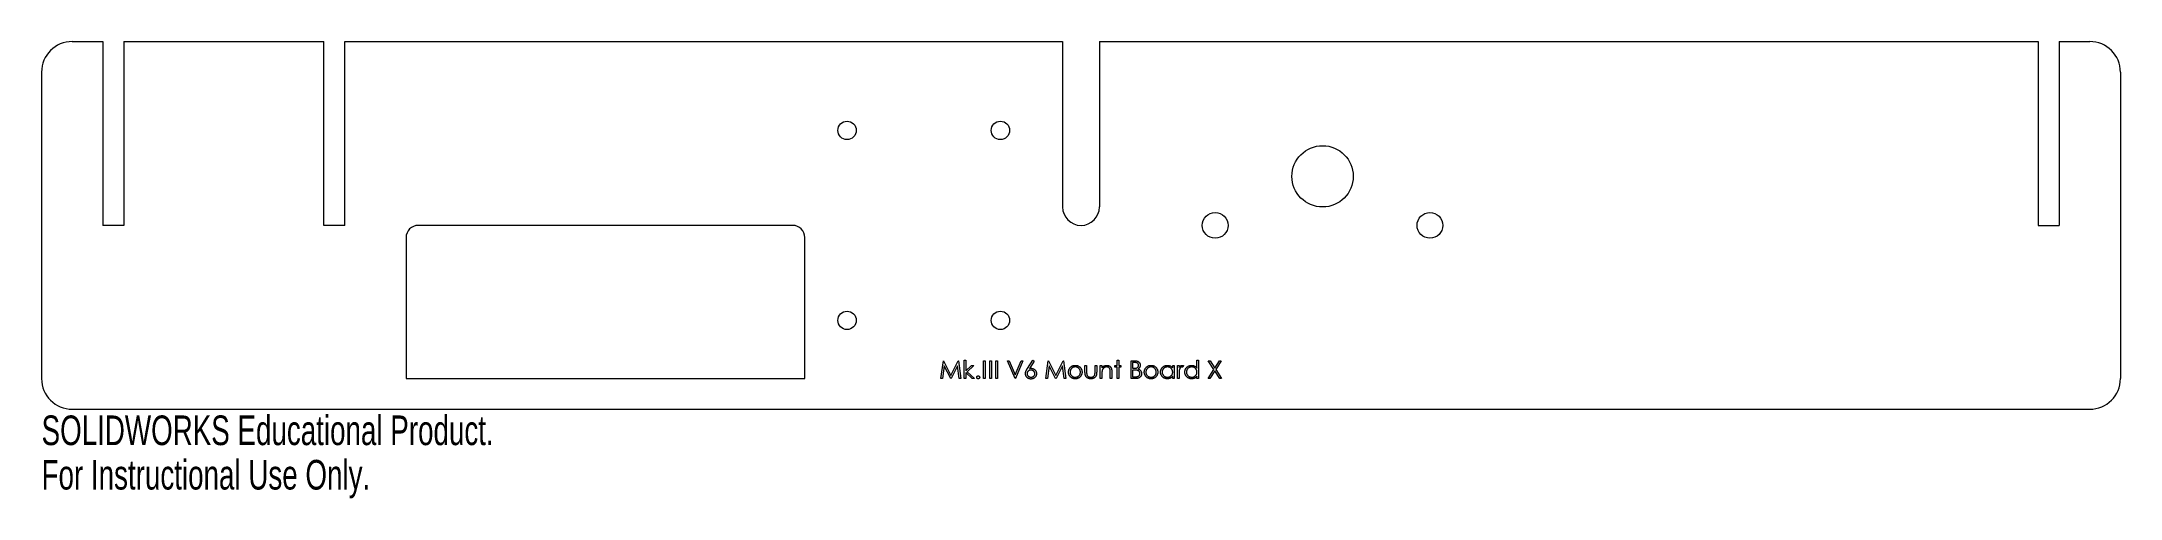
# Model space of a CAD drawing. Header units: millimetres. Extents: x -169 to 169, y -45 to 30.
import ezdxf

# ---------------------------------------------------------------- set-up
doc = ezdxf.new("R2010")
doc.units = ezdxf.units.MM
doc.styles.add('SLDTEXTSTYLE0', font='TXT', dxfattribs={"width": 0.7})

msp = doc.modelspace()

# ---------------------------------------------------------------- linework, layer by layer
at = {"color": 7, "linetype": 'Continuous', "lineweight": 15}
for p, q in [((-164.4, 30), (-159.4, 30)), ((-159.4, 30), (-159.4, 0)), ((-156, 30), (-156, 0)), ((-156, 30), (-123.4, 30)), ((-123.4, 0), (-123.4, 30)), ((-120, 0), (-120, 30)), ((-120, 30), (-3, 30)), ((-3, 30), (-3, 3)), ((3, 30), (3, 3)), ((3, 30), (156, 30)), ((156, 30), (156, 0)), ((159.4, 30), (159.4, 0)), ((159.4, 30), (164.4, 30)), ((-169.4, 25), (-169.4, -25)), ((169.4, 25), (169.4, -25)), ((-156, 0), (-159.4, 0)), ((-120, 0), (-123.4, 0)), ((-47, 0), (-108, 0)), ((156, 0), (159.4, 0)), ((-110, -2), (-110, -25)), ((-45, -25), (-45, -2)), ((-22.82, -25), (-22.43, -22.09)), ((-22.28, -22.9), (-22.55, -25)), ((-22.43, -22.09), (-22.4, -22.09)), ((-22.4, -22.09), (-21.19, -24.48)), ((-21.22, -25), (-22.28, -22.9)), ((-21.19, -24.48), (-20, -22.09)), ((-20.11, -22.91), (-21.16, -25)), ((-19.83, -25), (-20.11, -22.91)), ((-20, -22.09), (-19.96, -22.09)), ((-19.96, -22.09), (-19.57, -25)), ((-19.05, -22.01), (-18.79, -22.01)), ((-19.05, -25), (-19.05, -22.01)), ((-18.79, -22.01), (-18.79, -23.74)), ((-18.79, -23.74), (-17.82, -22.87)), ((-17.44, -22.87), (-18.57, -23.88)), ((-17.82, -22.87), (-17.44, -22.87)), ((-15.88, -22.09), (-15.62, -22.09)), ((-15.88, -25), (-15.88, -22.09)), ((-15.62, -22.09), (-15.62, -25)), ((-14.87, -22.09), (-14.61, -22.09)), ((-14.87, -25), (-14.87, -22.09)), ((-14.61, -22.09), (-14.61, -25)), ((-13.86, -22.09), (-13.6, -22.09)), ((-13.86, -25), (-13.86, -22.09)), ((-13.6, -22.09), (-13.6, -25)), ((-11.96, -22.09), (-11.68, -22.09)), ((-10.73, -25), (-11.96, -22.09)), ((-11.68, -22.09), (-10.71, -24.38)), ((-10.71, -24.38), (-9.74, -22.09)), ((-9.46, -22.09), (-10.69, -25)), ((-9.74, -22.09), (-9.46, -22.09)), ((-8.72, -23.34), (-7.85, -22.01)), ((-7.65, -22.17), (-8.42, -23.35)), ((-7.85, -22.01), (-7.65, -22.17)), ((-5.73, -25), (-5.34, -22.09)), ((-5.19, -22.9), (-5.46, -25)), ((-5.34, -22.09), (-5.31, -22.09)), ((-5.31, -22.09), (-4.1, -24.48)), ((-4.13, -25), (-5.19, -22.9)), ((-4.1, -24.48), (-2.91, -22.09)), ((-3.02, -22.91), (-4.07, -25)), ((-2.74, -25), (-3.02, -22.91)), ((-2.91, -22.09), (-2.87, -22.09)), ((-2.87, -22.09), (-2.48, -25)), ((0.65, -22.87), (0.91, -22.87)), ((0.65, -23.89), (0.65, -22.87)), ((0.91, -22.87), (0.91, -23.86)), ((2.29, -22.87), (2.56, -22.87)), ((2.29, -23.86), (2.29, -22.87)), ((2.56, -22.87), (2.56, -23.91)), ((3.15, -22.87), (3.41, -22.87)), ((3.15, -25), (3.15, -22.87)), ((3.41, -22.87), (3.41, -23.26)), ((5.5, -23.13), (5.5, -22.87)), ((5.5, -22.87), (5.88, -22.87)), ((5.88, -23.13), (5.5, -23.13)), ((5.88, -22.01), (6.14, -22.01)), ((5.88, -22.87), (5.88, -22.01)), ((5.88, -25), (5.88, -23.13)), ((6.14, -22.01), (6.14, -22.87)), ((6.14, -22.87), (6.51, -22.87)), ((6.14, -23.13), (6.14, -25)), ((6.51, -23.13), (6.14, -23.13)), ((6.51, -22.87), (6.51, -23.13)), ((8.15, -22.09), (8.72, -22.09)), ((8.15, -25), (8.15, -22.09)), ((8.41, -22.39), (8.41, -23.32)), ((8.77, -22.39), (8.41, -22.39)), ((8.41, -23.32), (8.59, -23.32)), ((8.41, -23.62), (8.41, -24.7)), ((8.59, -23.62), (8.41, -23.62)), ((14.94, -22.87), (15.21, -22.87)), ((14.94, -23.27), (14.94, -22.87)), ((15.21, -22.87), (15.21, -25)), ((15.73, -22.87), (15.99, -22.87)), ((15.73, -25), (15.73, -22.87)), ((15.99, -22.87), (15.99, -23.19)), ((16.73, -22.91), (16.59, -23.13)), ((18.9, -22.01), (19.16, -22.01)), ((18.9, -23.28), (18.9, -22.01)), ((19.16, -22.01), (19.16, -25)), ((20.71, -25), (21.66, -23.52)), ((20.75, -22.09), (21.05, -22.09)), ((21.66, -23.52), (20.75, -22.09)), ((21.05, -22.09), (21.81, -23.28)), ((21.81, -23.28), (22.57, -22.09)), ((22.87, -22.09), (21.96, -23.52)), ((21.96, -23.52), (22.91, -25)), ((22.57, -22.09), (22.87, -22.09)), ((-110, -25), (-45, -25)), ((-22.55, -25), (-22.82, -25)), ((-21.16, -25), (-21.22, -25)), ((-19.57, -25), (-19.83, -25)), ((-18.79, -25), (-19.05, -25)), ((-18.79, -24.02), (-18.79, -25)), ((-17.71, -25), (-18.79, -24.02)), ((-18.57, -23.88), (-17.33, -25)), ((-17.33, -25), (-17.71, -25)), ((-15.62, -25), (-15.88, -25)), ((-14.61, -25), (-14.87, -25)), ((-13.6, -25), (-13.86, -25)), ((-10.69, -25), (-10.73, -25)), ((-5.46, -25), (-5.73, -25)), ((-4.07, -25), (-4.13, -25)), ((-2.48, -25), (-2.74, -25)), ((3.41, -25), (3.15, -25)), ((3.41, -24.23), (3.41, -25)), ((4.76, -25), (4.76, -24)), ((5.02, -25), (4.76, -25)), ((5.02, -23.91), (5.02, -25)), ((6.14, -25), (5.88, -25)), ((8.94, -25), (8.15, -25)), ((8.41, -24.7), (8.79, -24.7)), ((14.94, -25), (14.94, -24.63)), ((15.21, -25), (14.94, -25)), ((15.99, -25), (15.73, -25)), ((15.99, -24.29), (15.99, -25)), ((18.9, -25), (18.9, -24.63)), ((19.16, -25), (18.9, -25)), ((21.01, -25), (20.71, -25)), ((21.81, -23.75), (21.01, -25)), ((22.61, -25), (21.81, -23.75)), ((22.91, -25), (22.61, -25)), ((-164.4, -30), (164.4, -30))]:
    msp.add_line(p, q, dxfattribs=at)
for centre, radius in [((-38.13, 15.5), 1.5), ((-13.13, 15.5), 1.5), ((39.37, 8), 5), ((21.87, 0), 2.1), ((56.87, 0), 2.1), ((-38.13, -15.5), 1.5), ((-13.13, -15.5), 1.5)]:
    msp.add_circle(centre, radius, dxfattribs=at)
for centre, radius, start, end in [((-164.4, 25), 5, 90, 180), ((164.4, 25), 5, 0, 90), ((-108, -2), 2, 90, 180), ((-47, -2), 2, 0, 90), ((0, 3), 3, 180, 0), ((-164.4, -25), 5, 180, 270), ((164.4, -25), 5, 270, 0)]:
    msp.add_arc(centre, radius, start, end, dxfattribs=at)
for points, knots in [([(-9.05, -24.19), (-9.05, -24.16), (-9.05, -24.1), (-9.03, -24), (-9.01, -23.91), (-8.98, -23.83), (-8.96, -23.76), (-8.93, -23.71), (-8.91, -23.66), (-8.88, -23.6), (-8.84, -23.54), (-8.81, -23.47), (-8.77, -23.41), (-8.74, -23.37), (-8.72, -23.34)], [0, 0, 0, 0, 0.097818, 0.199726, 0.305276, 0.415811, 0.474472, 0.537274, 0.603657, 0.674299, 0.749834, 0.828598, 0.912378, 1, 1, 1, 1]), ([(-8.18, -23.62), (-8.2, -23.62), (-8.24, -23.62), (-8.3, -23.63), (-8.36, -23.64), (-8.42, -23.66), (-8.48, -23.68), (-8.53, -23.71), (-8.57, -23.75), (-8.62, -23.79), (-8.66, -23.83), (-8.69, -23.88), (-8.72, -23.92), (-8.75, -23.98), (-8.76, -24.03), (-8.78, -24.08), (-8.79, -24.14), (-8.79, -24.18), (-8.79, -24.2)], [0, 0, 0, 0, 0.070599, 0.137901, 0.203196, 0.26679, 0.329106, 0.390654, 0.452653, 0.515748, 0.577926, 0.63893, 0.698351, 0.757296, 0.816394, 0.876267, 0.936817, 1, 1, 1, 1]), ([(-8.42, -23.35), (-8.37, -23.34), (-8.27, -23.32), (-8.17, -23.32), (-8.12, -23.32)], [0, 0, 0, 0, 0.512659, 1, 1, 1, 1]), ([(-7.52, -24.2), (-7.52, -24.18), (-7.52, -24.14), (-7.53, -24.08), (-7.54, -24.03), (-7.57, -23.97), (-7.59, -23.92), (-7.63, -23.88), (-7.67, -23.83), (-7.71, -23.79), (-7.76, -23.75), (-7.81, -23.71), (-7.87, -23.68), (-7.92, -23.66), (-7.98, -23.64), (-8.04, -23.63), (-8.11, -23.62), (-8.15, -23.62), (-8.18, -23.62)], [0, 0, 0, 0, 0.061138, 0.119994, 0.178225, 0.236256, 0.294929, 0.354716, 0.41673, 0.480664, 0.545832, 0.609758, 0.672971, 0.736017, 0.799839, 0.864775, 0.931088, 1, 1, 1, 1]), ([(-8.12, -23.32), (-8.09, -23.32), (-8.03, -23.32), (-7.95, -23.34), (-7.87, -23.35), (-7.79, -23.38), (-7.71, -23.42), (-7.64, -23.46), (-7.57, -23.51), (-7.51, -23.57), (-7.45, -23.63), (-7.4, -23.7), (-7.35, -23.77), (-7.32, -23.85), (-7.29, -23.93), (-7.27, -24.01), (-7.26, -24.09), (-7.26, -24.15), (-7.26, -24.18)], [0, 0, 0, 0, 0.0652308, 0.1284049, 0.1900671, 0.2509434, 0.3115458, 0.3728628, 0.4350237, 0.4990717, 0.5630911, 0.6255101, 0.68668, 0.7472825, 0.8085635, 0.8707421, 0.934341, 1, 1, 1, 1]), ([(-2.03, -23.94), (-2.03, -23.91), (-2.03, -23.84), (-2.02, -23.73), (-1.99, -23.63), (-1.96, -23.54), (-1.92, -23.44), (-1.87, -23.35), (-1.81, -23.27), (-1.77, -23.21), (-1.74, -23.19)], [0, 0, 0, 0, 0.1289191, 0.2552377, 0.3786786, 0.5010879, 0.6227137, 0.7462408, 0.871589, 1, 1, 1, 1]), ([(-0.93, -23.1), (-0.96, -23.1), (-1.02, -23.1), (-1.1, -23.11), (-1.18, -23.13), (-1.25, -23.16), (-1.33, -23.19), (-1.4, -23.24), (-1.46, -23.29), (-1.53, -23.34), (-1.58, -23.41), (-1.63, -23.47), (-1.68, -23.54), (-1.71, -23.62), (-1.74, -23.7), (-1.76, -23.78), (-1.77, -23.86), (-1.77, -23.92), (-1.77, -23.94)], [0, 0, 0, 0, 0.063846, 0.126044, 0.187165, 0.247399, 0.30838, 0.36978, 0.432584, 0.497641, 0.562401, 0.625557, 0.687332, 0.748313, 0.809791, 0.871768, 0.934836, 1, 1, 1, 1]), ([(-1.74, -23.19), (-1.72, -23.16), (-1.66, -23.1), (-1.57, -23.03), (-1.48, -22.97), (-1.38, -22.92), (-1.28, -22.88), (-1.17, -22.86), (-1.05, -22.84), (-0.97, -22.84), (-0.93, -22.84)], [0, 0, 0, 0, 0.128498, 0.252713, 0.374819, 0.496436, 0.617911, 0.741288, 0.8687, 1, 1, 1, 1]), ([(-0.93, -22.84), (-0.89, -22.84), (-0.81, -22.84), (-0.7, -22.86), (-0.59, -22.88), (-0.48, -22.92), (-0.39, -22.97), (-0.29, -23.03), (-0.2, -23.1), (-0.15, -23.16), (-0.12, -23.19)], [0, 0, 0, 0, 0.131751, 0.258332, 0.382134, 0.503804, 0.624693, 0.746871, 0.871514, 1, 1, 1, 1]), ([(-0.09, -23.94), (-0.09, -23.92), (-0.1, -23.86), (-0.11, -23.78), (-0.13, -23.7), (-0.15, -23.62), (-0.19, -23.54), (-0.23, -23.47), (-0.28, -23.41), (-0.34, -23.34), (-0.4, -23.29), (-0.47, -23.24), (-0.54, -23.19), (-0.61, -23.16), (-0.69, -23.13), (-0.77, -23.11), (-0.85, -23.1), (-0.9, -23.1), (-0.93, -23.1)], [0, 0, 0, 0, 0.065185, 0.128274, 0.19027, 0.251768, 0.312769, 0.374793, 0.43797, 0.503047, 0.568125, 0.63095, 0.692369, 0.752973, 0.813641, 0.874355, 0.936573, 1, 1, 1, 1]), ([(-0.12, -23.19), (-0.1, -23.21), (-0.05, -23.27), (0, -23.35), (0.06, -23.44), (0.1, -23.53), (0.13, -23.63), (0.15, -23.73), (0.17, -23.84), (0.17, -23.91), (0.17, -23.94)], [0, 0, 0, 0, 0.128157, 0.253834, 0.376506, 0.498534, 0.621368, 0.744565, 0.870634, 1, 1, 1, 1]), ([(3.41, -23.26), (3.44, -23.22), (3.5, -23.15), (3.59, -23.07), (3.68, -22.99), (3.78, -22.93), (3.89, -22.89), (3.99, -22.86), (4.11, -22.84), (4.18, -22.84), (4.22, -22.84)], [0, 0, 0, 0, 0.140976, 0.2735688, 0.3989883, 0.5199298, 0.63811, 0.7565889, 0.8768598, 1, 1, 1, 1]), ([(3.45, -23.66), (3.45, -23.67), (3.44, -23.71), (3.44, -23.76), (3.43, -23.82), (3.42, -23.88), (3.42, -23.96), (3.42, -24.04), (3.41, -24.13), (3.41, -24.2), (3.41, -24.23)], [0, 0, 0, 0, 0.076995, 0.167615, 0.271052, 0.38946, 0.520843, 0.666399, 0.826094, 1, 1, 1, 1]), ([(4.18, -23.1), (4.16, -23.1), (4.12, -23.1), (4.05, -23.11), (3.99, -23.12), (3.94, -23.14), (3.88, -23.16), (3.82, -23.19), (3.77, -23.22), (3.72, -23.26), (3.67, -23.3), (3.63, -23.34), (3.59, -23.39), (3.55, -23.44), (3.52, -23.49), (3.49, -23.55), (3.47, -23.6), (3.46, -23.64), (3.45, -23.66)], [0, 0, 0, 0, 0.063986, 0.126627, 0.188984, 0.25023, 0.312351, 0.374574, 0.438148, 0.50292, 0.567974, 0.630771, 0.692935, 0.754398, 0.815218, 0.876117, 0.938015, 1, 1, 1, 1]), ([(4.73, -23.52), (4.72, -23.48), (4.7, -23.42), (4.66, -23.33), (4.61, -23.26), (4.54, -23.2), (4.46, -23.15), (4.38, -23.12), (4.28, -23.1), (4.21, -23.1), (4.18, -23.1)], [0, 0, 0, 0, 0.13552, 0.260833, 0.378476, 0.493178, 0.609281, 0.729981, 0.859261, 1, 1, 1, 1]), ([(4.22, -22.84), (4.26, -22.84), (4.34, -22.84), (4.45, -22.86), (4.56, -22.9), (4.65, -22.95), (4.74, -23.02), (4.82, -23.1), (4.88, -23.18), (4.92, -23.26), (4.95, -23.34), (4.97, -23.4), (4.98, -23.47), (5, -23.54), (5.01, -23.63), (5.01, -23.72), (5.02, -23.81), (5.02, -23.88), (5.02, -23.91)], [0, 0, 0, 0, 0.0772404, 0.1511781, 0.223488, 0.2955426, 0.3669763, 0.4371305, 0.5070436, 0.5785597, 0.6166135, 0.6587562, 0.7044912, 0.7548031, 0.8093316, 0.8682745, 0.9320729, 1, 1, 1, 1]), ([(4.76, -24), (4.76, -23.97), (4.76, -23.92), (4.76, -23.84), (4.75, -23.76), (4.75, -23.7), (4.75, -23.64), (4.74, -23.59), (4.73, -23.55), (4.73, -23.53), (4.73, -23.52)], [0, 0, 0, 0, 0.17885, 0.34211, 0.489826, 0.623254, 0.74008, 0.841483, 0.928908, 1, 1, 1, 1]), ([(8.59, -23.32), (8.62, -23.32), (8.66, -23.32), (8.74, -23.32), (8.8, -23.31), (8.86, -23.31), (8.92, -23.3), (8.97, -23.29), (9.02, -23.28), (9.07, -23.26), (9.13, -23.23), (9.19, -23.19), (9.25, -23.14), (9.3, -23.09), (9.34, -23.03), (9.36, -22.96), (9.38, -22.89), (9.38, -22.84), (9.38, -22.82)], [0, 0, 0, 0, 0.072301, 0.1397, 0.202289, 0.2606, 0.31319, 0.361739, 0.405706, 0.44554, 0.518832, 0.589778, 0.658867, 0.72843, 0.797283, 0.864815, 0.931364, 1, 1, 1, 1]), ([(9.13, -23.65), (9.12, -23.65), (9.09, -23.64), (9.04, -23.64), (8.98, -23.63), (8.92, -23.63), (8.84, -23.62), (8.76, -23.62), (8.68, -23.62), (8.62, -23.62), (8.59, -23.62)], [0, 0, 0, 0, 0.079306, 0.171953, 0.277057, 0.394731, 0.526177, 0.671345, 0.829285, 1, 1, 1, 1]), ([(8.72, -22.09), (8.75, -22.09), (8.8, -22.09), (8.88, -22.09), (8.95, -22.1), (9.02, -22.11), (9.09, -22.12), (9.14, -22.14), (9.2, -22.15), (9.26, -22.18), (9.34, -22.22), (9.41, -22.28), (9.48, -22.35), (9.54, -22.43), (9.59, -22.52), (9.62, -22.61), (9.64, -22.71), (9.64, -22.78), (9.65, -22.81)], [0, 0, 0, 0, 0.062594, 0.121323, 0.17668, 0.228365, 0.276868, 0.321879, 0.364099, 0.403356, 0.477968, 0.550535, 0.623584, 0.698175, 0.773354, 0.847281, 0.922818, 1, 1, 1, 1]), ([(9.38, -22.82), (9.38, -22.8), (9.38, -22.77), (9.38, -22.72), (9.36, -22.68), (9.35, -22.64), (9.33, -22.6), (9.3, -22.56), (9.27, -22.53), (9.24, -22.5), (9.2, -22.47), (9.15, -22.45), (9.1, -22.43), (9.04, -22.42), (8.98, -22.4), (8.92, -22.39), (8.84, -22.39), (8.79, -22.39), (8.77, -22.39)], [0, 0, 0, 0, 0.057003, 0.111818, 0.164402, 0.21587, 0.266841, 0.317479, 0.369902, 0.4234, 0.479718, 0.539241, 0.602431, 0.67103, 0.744485, 0.823454, 0.90874, 1, 1, 1, 1]), ([(9.61, -24.17), (9.61, -24.16), (9.61, -24.13), (9.6, -24.08), (9.59, -24.04), (9.58, -24), (9.56, -23.96), (9.54, -23.92), (9.51, -23.88), (9.47, -23.83), (9.41, -23.78), (9.33, -23.72), (9.24, -23.68), (9.17, -23.66), (9.13, -23.65)], [0, 0, 0, 0, 0.060287, 0.119602, 0.177503, 0.235143, 0.292133, 0.350871, 0.410098, 0.470732, 0.594829, 0.722579, 0.856691, 1, 1, 1, 1]), ([(9.65, -22.81), (9.64, -22.84), (9.64, -22.91), (9.63, -23), (9.6, -23.09), (9.56, -23.17), (9.51, -23.25), (9.46, -23.32), (9.39, -23.38), (9.34, -23.41), (9.31, -23.43)], [0, 0, 0, 0, 0.130569, 0.256581, 0.380552, 0.503623, 0.625739, 0.747549, 0.871766, 1, 1, 1, 1]), ([(9.31, -23.43), (9.34, -23.44), (9.41, -23.47), (9.49, -23.51), (9.57, -23.56), (9.63, -23.61), (9.69, -23.66), (9.73, -23.72), (9.77, -23.79), (9.81, -23.86), (9.83, -23.93), (9.86, -24.01), (9.87, -24.09), (9.87, -24.15), (9.87, -24.17)], [0, 0, 0, 0, 0.106057, 0.202914, 0.2903, 0.370223, 0.446384, 0.521397, 0.598291, 0.676142, 0.755529, 0.834887, 0.916646, 1, 1, 1, 1]), ([(10.32, -23.94), (10.32, -23.91), (10.32, -23.84), (10.33, -23.73), (10.36, -23.63), (10.39, -23.54), (10.43, -23.44), (10.48, -23.35), (10.54, -23.27), (10.59, -23.21), (10.61, -23.19)], [0, 0, 0, 0, 0.1289191, 0.2552377, 0.3786786, 0.5010879, 0.6227137, 0.7462408, 0.871589, 1, 1, 1, 1]), ([(11.42, -23.1), (11.39, -23.1), (11.33, -23.1), (11.25, -23.11), (11.17, -23.13), (11.1, -23.16), (11.02, -23.19), (10.95, -23.24), (10.89, -23.29), (10.82, -23.34), (10.77, -23.41), (10.72, -23.47), (10.67, -23.54), (10.64, -23.62), (10.61, -23.7), (10.59, -23.78), (10.58, -23.86), (10.58, -23.92), (10.58, -23.94)], [0, 0, 0, 0, 0.063846, 0.126044, 0.187165, 0.247399, 0.30838, 0.36978, 0.432584, 0.497641, 0.562401, 0.625557, 0.687332, 0.748313, 0.809791, 0.871768, 0.934836, 1, 1, 1, 1]), ([(10.61, -23.19), (10.64, -23.16), (10.69, -23.1), (10.78, -23.03), (10.87, -22.97), (10.97, -22.92), (11.08, -22.88), (11.19, -22.86), (11.3, -22.84), (11.38, -22.84), (11.42, -22.84)], [0, 0, 0, 0, 0.128498, 0.252713, 0.374819, 0.496436, 0.617911, 0.741288, 0.8687, 1, 1, 1, 1]), ([(11.42, -22.84), (11.46, -22.84), (11.54, -22.84), (11.65, -22.86), (11.76, -22.88), (11.87, -22.92), (11.96, -22.97), (12.06, -23.03), (12.15, -23.1), (12.2, -23.16), (12.23, -23.19)], [0, 0, 0, 0, 0.1317514, 0.2583324, 0.382134, 0.5038044, 0.624693, 0.7468706, 0.8715135, 1, 1, 1, 1]), ([(12.26, -23.94), (12.26, -23.92), (12.25, -23.86), (12.24, -23.78), (12.22, -23.7), (12.2, -23.62), (12.16, -23.54), (12.12, -23.47), (12.07, -23.41), (12.01, -23.34), (11.95, -23.29), (11.88, -23.24), (11.81, -23.19), (11.74, -23.16), (11.66, -23.13), (11.58, -23.11), (11.5, -23.1), (11.45, -23.1), (11.42, -23.1)], [0, 0, 0, 0, 0.065185, 0.128274, 0.19027, 0.251768, 0.312769, 0.374793, 0.43797, 0.503047, 0.568125, 0.63095, 0.692369, 0.752973, 0.813641, 0.874355, 0.936573, 1, 1, 1, 1]), ([(12.23, -23.19), (12.25, -23.21), (12.3, -23.27), (12.36, -23.35), (12.41, -23.44), (12.45, -23.53), (12.48, -23.63), (12.5, -23.73), (12.52, -23.84), (12.52, -23.91), (12.52, -23.94)], [0, 0, 0, 0, 0.128157, 0.253834, 0.376506, 0.498534, 0.621368, 0.744565, 0.870634, 1, 1, 1, 1]), ([(12.97, -23.93), (12.97, -23.89), (12.97, -23.82), (12.98, -23.71), (13.01, -23.61), (13.05, -23.51), (13.09, -23.42), (13.15, -23.32), (13.22, -23.24), (13.29, -23.16), (13.38, -23.08), (13.46, -23.02), (13.56, -22.96), (13.65, -22.91), (13.76, -22.88), (13.86, -22.85), (13.97, -22.84), (14.05, -22.84), (14.08, -22.84)], [0, 0, 0, 0, 0.063775, 0.126079, 0.186904, 0.247574, 0.308003, 0.369132, 0.432033, 0.496791, 0.561611, 0.624914, 0.686726, 0.748079, 0.809582, 0.871631, 0.934886, 1, 1, 1, 1]), ([(14.09, -23.1), (14.05, -23.1), (13.97, -23.1), (13.86, -23.12), (13.76, -23.16), (13.66, -23.2), (13.56, -23.26), (13.48, -23.34), (13.4, -23.42), (13.34, -23.51), (13.29, -23.61), (13.25, -23.72), (13.23, -23.82), (13.23, -23.9), (13.23, -23.93)], [0, 0, 0, 0, 0.0859205, 0.1695934, 0.2524755, 0.3362445, 0.4195045, 0.5020359, 0.5847746, 0.6698465, 0.7541849, 0.8366582, 0.9180097, 1, 1, 1, 1]), ([(14.08, -22.84), (14.13, -22.84), (14.21, -22.84), (14.34, -22.86), (14.45, -22.89), (14.57, -22.94), (14.67, -23), (14.77, -23.07), (14.86, -23.16), (14.92, -23.23), (14.94, -23.27)], [0, 0, 0, 0, 0.129862, 0.254654, 0.376015, 0.495255, 0.614798, 0.738106, 0.865196, 1, 1, 1, 1]), ([(14.94, -23.94), (14.94, -23.91), (14.94, -23.85), (14.93, -23.77), (14.91, -23.69), (14.88, -23.61), (14.85, -23.54), (14.81, -23.47), (14.75, -23.4), (14.7, -23.34), (14.63, -23.28), (14.57, -23.23), (14.5, -23.19), (14.42, -23.16), (14.34, -23.13), (14.26, -23.11), (14.17, -23.1), (14.12, -23.1), (14.09, -23.1)], [0, 0, 0, 0, 0.065634, 0.129188, 0.191219, 0.251913, 0.312507, 0.373494, 0.435152, 0.498741, 0.562095, 0.624187, 0.685476, 0.746097, 0.807612, 0.869967, 0.933951, 1, 1, 1, 1]), ([(15.99, -23.19), (16.01, -23.16), (16.04, -23.1), (16.11, -23.03), (16.17, -22.97), (16.23, -22.92), (16.3, -22.88), (16.37, -22.85), (16.44, -22.84), (16.48, -22.84), (16.51, -22.84)], [0, 0, 0, 0, 0.160059, 0.306112, 0.438367, 0.560541, 0.675317, 0.786114, 0.892842, 1, 1, 1, 1]), ([(16.04, -23.56), (16.03, -23.57), (16.02, -23.61), (16.01, -23.67), (16.01, -23.75), (16, -23.83), (15.99, -23.93), (15.99, -24.04), (15.99, -24.16), (15.99, -24.24), (15.99, -24.29)], [0, 0, 0, 0, 0.070855, 0.156938, 0.2586, 0.375891, 0.508166, 0.656238, 0.820177, 1, 1, 1, 1]), ([(16.46, -23.1), (16.44, -23.1), (16.39, -23.1), (16.33, -23.12), (16.27, -23.16), (16.22, -23.2), (16.18, -23.24), (16.16, -23.27), (16.13, -23.31), (16.11, -23.35), (16.09, -23.4), (16.07, -23.45), (16.05, -23.5), (16.04, -23.54), (16.04, -23.56)], [0, 0, 0, 0, 0.093807, 0.191338, 0.295191, 0.410312, 0.47193, 0.536425, 0.603119, 0.674118, 0.749332, 0.828283, 0.91204, 1, 1, 1, 1]), ([(16.59, -23.13), (16.58, -23.13), (16.56, -23.12), (16.52, -23.11), (16.49, -23.1), (16.47, -23.1), (16.46, -23.1)], [0, 0, 0, 0, 0.295139, 0.56023, 0.794983, 1, 1, 1, 1]), ([(16.51, -22.84), (16.53, -22.84), (16.56, -22.84), (16.62, -22.85), (16.68, -22.88), (16.72, -22.9), (16.73, -22.91)], [0, 0, 0, 0, 0.225278, 0.463523, 0.720324, 1, 1, 1, 1]), ([(16.92, -23.93), (16.92, -23.89), (16.92, -23.82), (16.94, -23.71), (16.97, -23.61), (17, -23.51), (17.05, -23.42), (17.1, -23.32), (17.17, -23.24), (17.25, -23.16), (17.33, -23.08), (17.42, -23.02), (17.51, -22.96), (17.61, -22.91), (17.71, -22.88), (17.82, -22.85), (17.93, -22.84), (18, -22.84), (18.04, -22.84)], [0, 0, 0, 0, 0.063775, 0.126079, 0.186904, 0.247574, 0.308003, 0.369132, 0.432033, 0.496791, 0.561611, 0.624914, 0.686726, 0.748079, 0.809582, 0.871631, 0.934886, 1, 1, 1, 1]), ([(18.04, -23.1), (18, -23.1), (17.93, -23.1), (17.82, -23.12), (17.71, -23.16), (17.61, -23.2), (17.52, -23.26), (17.43, -23.34), (17.36, -23.42), (17.3, -23.51), (17.25, -23.61), (17.21, -23.72), (17.19, -23.82), (17.18, -23.9), (17.18, -23.93)], [0, 0, 0, 0, 0.085921, 0.169593, 0.252476, 0.336244, 0.419505, 0.502036, 0.584775, 0.669846, 0.754185, 0.836658, 0.91801, 1, 1, 1, 1]), ([(18.04, -22.84), (18.08, -22.84), (18.17, -22.84), (18.29, -22.86), (18.41, -22.9), (18.52, -22.95), (18.63, -23.01), (18.73, -23.09), (18.82, -23.18), (18.87, -23.25), (18.9, -23.28)], [0, 0, 0, 0, 0.128884, 0.252985, 0.37421, 0.494102, 0.614753, 0.738511, 0.866243, 1, 1, 1, 1]), ([(18.9, -23.94), (18.9, -23.91), (18.9, -23.85), (18.88, -23.77), (18.87, -23.69), (18.84, -23.61), (18.8, -23.54), (18.76, -23.47), (18.71, -23.4), (18.65, -23.34), (18.59, -23.28), (18.52, -23.23), (18.45, -23.19), (18.38, -23.16), (18.3, -23.13), (18.22, -23.11), (18.13, -23.1), (18.07, -23.1), (18.04, -23.1)], [0, 0, 0, 0, 0.065634, 0.129188, 0.191219, 0.251913, 0.312507, 0.373494, 0.435152, 0.498741, 0.562095, 0.624187, 0.685476, 0.746097, 0.807612, 0.869967, 0.933951, 1, 1, 1, 1]), ([(-17, -24.79), (-17, -24.78), (-16.99, -24.75), (-16.98, -24.7), (-16.96, -24.66), (-16.93, -24.62), (-16.89, -24.59), (-16.85, -24.57), (-16.8, -24.55), (-16.77, -24.55), (-16.75, -24.55)], [0, 0, 0, 0, 0.129097, 0.252046, 0.373905, 0.501038, 0.628171, 0.751376, 0.872426, 1, 1, 1, 1]), ([(-16.75, -25.04), (-16.77, -25.04), (-16.8, -25.03), (-16.85, -25.02), (-16.89, -25), (-16.93, -24.97), (-16.96, -24.93), (-16.98, -24.89), (-16.99, -24.84), (-17, -24.81), (-17, -24.79)], [0, 0, 0, 0, 0.127757, 0.249414, 0.372796, 0.500111, 0.62861, 0.750643, 0.873768, 1, 1, 1, 1]), ([(-16.75, -24.55), (-16.74, -24.55), (-16.71, -24.56), (-16.66, -24.57), (-16.62, -24.59), (-16.58, -24.62), (-16.55, -24.66), (-16.53, -24.7), (-16.51, -24.75), (-16.51, -24.78), (-16.51, -24.79)], [0, 0, 0, 0, 0.127519, 0.249986, 0.371792, 0.49887, 0.625948, 0.748492, 0.870959, 1, 1, 1, 1]), ([(-16.51, -24.79), (-16.51, -24.81), (-16.51, -24.84), (-16.53, -24.89), (-16.55, -24.93), (-16.58, -24.97), (-16.62, -25), (-16.66, -25.02), (-16.71, -25.03), (-16.74, -25.04), (-16.75, -25.04)], [0, 0, 0, 0, 0.126178, 0.248821, 0.37154, 0.499984, 0.627244, 0.749226, 0.872298, 1, 1, 1, 1]), ([(-8.17, -25.07), (-8.21, -25.07), (-8.28, -25.07), (-8.4, -25.05), (-8.51, -25.01), (-8.61, -24.96), (-8.71, -24.9), (-8.8, -24.82), (-8.87, -24.74), (-8.93, -24.64), (-8.98, -24.53), (-9.02, -24.42), (-9.04, -24.31), (-9.05, -24.23), (-9.05, -24.19)], [0, 0, 0, 0, 0.084335, 0.167052, 0.249566, 0.33274, 0.415915, 0.497828, 0.580373, 0.6646, 0.749467, 0.83251, 0.915639, 1, 1, 1, 1]), ([(-8.79, -24.2), (-8.79, -24.22), (-8.79, -24.26), (-8.78, -24.31), (-8.76, -24.37), (-8.74, -24.42), (-8.72, -24.47), (-8.68, -24.52), (-8.65, -24.57), (-8.6, -24.61), (-8.55, -24.65), (-8.5, -24.68), (-8.45, -24.71), (-8.4, -24.73), (-8.34, -24.75), (-8.28, -24.77), (-8.22, -24.77), (-8.17, -24.78), (-8.15, -24.78)], [0, 0, 0, 0, 0.061842, 0.121262, 0.180746, 0.239231, 0.298308, 0.358183, 0.420359, 0.484792, 0.549938, 0.613718, 0.676681, 0.739154, 0.8022, 0.86674, 0.93205, 1, 1, 1, 1]), ([(-7.26, -24.18), (-7.26, -24.22), (-7.26, -24.3), (-7.28, -24.42), (-7.32, -24.53), (-7.37, -24.64), (-7.44, -24.73), (-7.51, -24.82), (-7.6, -24.89), (-7.7, -24.96), (-7.81, -25.01), (-7.93, -25.05), (-8.05, -25.07), (-8.13, -25.07), (-8.17, -25.07)], [0, 0, 0, 0, 0.085948, 0.169125, 0.250399, 0.33229, 0.413364, 0.494172, 0.576022, 0.660757, 0.745783, 0.830044, 0.914028, 1, 1, 1, 1]), ([(-8.15, -24.78), (-8.13, -24.78), (-8.09, -24.77), (-8.03, -24.77), (-7.97, -24.75), (-7.91, -24.73), (-7.85, -24.71), (-7.8, -24.68), (-7.75, -24.65), (-7.7, -24.61), (-7.66, -24.57), (-7.62, -24.52), (-7.59, -24.47), (-7.56, -24.42), (-7.54, -24.37), (-7.53, -24.31), (-7.52, -24.26), (-7.52, -24.22), (-7.52, -24.2)], [0, 0, 0, 0, 0.067962, 0.133283, 0.197835, 0.260892, 0.323377, 0.38635, 0.449638, 0.514795, 0.57924, 0.641814, 0.701359, 0.760727, 0.819222, 0.878716, 0.938147, 1, 1, 1, 1]), ([(-0.93, -25.04), (-0.97, -25.04), (-1.05, -25.03), (-1.16, -25.02), (-1.27, -24.99), (-1.37, -24.96), (-1.47, -24.91), (-1.56, -24.85), (-1.65, -24.79), (-1.73, -24.71), (-1.8, -24.63), (-1.86, -24.54), (-1.91, -24.45), (-1.96, -24.35), (-1.99, -24.26), (-2.02, -24.15), (-2.03, -24.05), (-2.03, -23.98), (-2.03, -23.94)], [0, 0, 0, 0, 0.068742, 0.134635, 0.198324, 0.260825, 0.322714, 0.384555, 0.446913, 0.510958, 0.574931, 0.636685, 0.697483, 0.757134, 0.816966, 0.876818, 0.937663, 1, 1, 1, 1]), ([(-1.77, -23.94), (-1.77, -23.98), (-1.77, -24.06), (-1.75, -24.16), (-1.71, -24.27), (-1.66, -24.37), (-1.6, -24.46), (-1.53, -24.54), (-1.45, -24.61), (-1.36, -24.67), (-1.26, -24.72), (-1.15, -24.75), (-1.04, -24.77), (-0.97, -24.78), (-0.93, -24.78)], [0, 0, 0, 0, 0.084733, 0.168179, 0.251488, 0.335841, 0.419834, 0.502345, 0.583649, 0.665931, 0.748717, 0.831047, 0.91441, 1, 1, 1, 1]), ([(0.17, -23.94), (0.17, -23.98), (0.17, -24.05), (0.15, -24.15), (0.13, -24.26), (0.09, -24.35), (0.05, -24.45), (0, -24.54), (-0.07, -24.63), (-0.14, -24.71), (-0.22, -24.79), (-0.3, -24.85), (-0.39, -24.91), (-0.49, -24.96), (-0.59, -24.99), (-0.7, -25.02), (-0.81, -25.03), (-0.89, -25.04), (-0.93, -25.04)], [0, 0, 0, 0, 0.062416, 0.123337, 0.183265, 0.243172, 0.302898, 0.363774, 0.425605, 0.489659, 0.553785, 0.616222, 0.677854, 0.739517, 0.802097, 0.865866, 0.931508, 1, 1, 1, 1]), ([(-0.93, -24.78), (-0.9, -24.78), (-0.82, -24.77), (-0.71, -24.75), (-0.61, -24.72), (-0.51, -24.67), (-0.42, -24.61), (-0.34, -24.54), (-0.27, -24.46), (-0.2, -24.37), (-0.15, -24.27), (-0.12, -24.16), (-0.1, -24.06), (-0.09, -23.98), (-0.09, -23.94)], [0, 0, 0, 0, 0.085606, 0.168983, 0.250908, 0.333708, 0.416005, 0.49766, 0.579893, 0.663902, 0.748466, 0.831791, 0.915252, 1, 1, 1, 1]), ([(1.61, -25.04), (1.58, -25.04), (1.53, -25.04), (1.45, -25.03), (1.38, -25.02), (1.32, -25.01), (1.25, -24.99), (1.19, -24.97), (1.13, -24.94), (1.08, -24.91), (1.02, -24.88), (0.98, -24.84), (0.93, -24.81), (0.89, -24.76), (0.85, -24.72), (0.82, -24.67), (0.79, -24.62), (0.76, -24.56), (0.73, -24.5), (0.71, -24.44), (0.69, -24.36), (0.68, -24.28), (0.67, -24.19), (0.66, -24.1), (0.65, -24), (0.65, -23.93), (0.65, -23.89)], [0, 0, 0, 0, 0.045152, 0.088727, 0.130534, 0.171071, 0.210096, 0.247769, 0.284849, 0.320986, 0.356387, 0.391549, 0.426191, 0.460511, 0.494971, 0.529534, 0.564576, 0.600096, 0.637535, 0.678213, 0.722583, 0.770182, 0.821879, 0.877067, 0.936524, 1, 1, 1, 1]), ([(0.91, -23.86), (0.91, -23.89), (0.91, -23.94), (0.92, -24.02), (0.92, -24.1), (0.92, -24.16), (0.93, -24.22), (0.94, -24.27), (0.94, -24.32), (0.95, -24.34), (0.96, -24.36)], [0, 0, 0, 0, 0.173617, 0.33212, 0.477936, 0.609932, 0.727032, 0.831671, 0.921715, 1, 1, 1, 1]), ([(0.96, -24.36), (0.96, -24.37), (0.97, -24.4), (0.99, -24.45), (1.02, -24.49), (1.04, -24.53), (1.08, -24.57), (1.11, -24.6), (1.15, -24.64), (1.21, -24.67), (1.28, -24.72), (1.38, -24.75), (1.49, -24.77), (1.57, -24.77), (1.61, -24.78)], [0, 0, 0, 0, 0.060487, 0.119716, 0.178086, 0.235971, 0.29461, 0.353536, 0.413161, 0.474545, 0.599234, 0.727029, 0.859695, 1, 1, 1, 1]), ([(2.56, -23.91), (2.56, -23.94), (2.55, -24.01), (2.55, -24.11), (2.54, -24.2), (2.53, -24.29), (2.52, -24.37), (2.5, -24.44), (2.48, -24.51), (2.45, -24.57), (2.42, -24.62), (2.39, -24.67), (2.36, -24.72), (2.32, -24.76), (2.28, -24.81), (2.23, -24.84), (2.19, -24.88), (2.14, -24.91), (2.08, -24.94), (2.02, -24.97), (1.96, -24.99), (1.9, -25.01), (1.83, -25.02), (1.76, -25.03), (1.68, -25.04), (1.63, -25.04), (1.61, -25.04)], [0, 0, 0, 0, 0.06221, 0.120696, 0.175548, 0.226191, 0.273711, 0.317302, 0.357837, 0.395428, 0.431089, 0.466097, 0.501015, 0.535424, 0.570174, 0.604765, 0.640093, 0.675939, 0.712225, 0.749455, 0.787601, 0.826784, 0.867829, 0.91016, 0.953939, 1, 1, 1, 1]), ([(1.61, -24.78), (1.65, -24.77), (1.72, -24.77), (1.83, -24.75), (1.93, -24.72), (2.02, -24.67), (2.1, -24.61), (2.16, -24.54), (2.22, -24.46), (2.24, -24.41), (2.25, -24.38)], [0, 0, 0, 0, 0.144632, 0.279837, 0.408371, 0.533043, 0.653596, 0.770016, 0.884339, 1, 1, 1, 1]), ([(2.25, -24.38), (2.26, -24.37), (2.26, -24.34), (2.27, -24.3), (2.28, -24.25), (2.28, -24.18), (2.29, -24.12), (2.29, -24.04), (2.29, -23.95), (2.29, -23.89), (2.29, -23.86)], [0, 0, 0, 0, 0.069693, 0.154074, 0.254591, 0.371465, 0.504755, 0.653494, 0.818953, 1, 1, 1, 1]), ([(8.79, -24.7), (8.81, -24.7), (8.86, -24.7), (8.94, -24.7), (9.01, -24.69), (9.07, -24.69), (9.13, -24.68), (9.18, -24.67), (9.23, -24.66), (9.28, -24.64), (9.34, -24.61), (9.41, -24.57), (9.47, -24.51), (9.52, -24.45), (9.56, -24.39), (9.59, -24.32), (9.6, -24.25), (9.61, -24.2), (9.61, -24.17)], [0, 0, 0, 0, 0.072502, 0.139739, 0.201795, 0.259822, 0.312206, 0.360773, 0.40454, 0.443698, 0.516841, 0.587874, 0.657965, 0.728969, 0.799308, 0.866636, 0.933116, 1, 1, 1, 1]), ([(9.87, -24.17), (9.87, -24.2), (9.87, -24.26), (9.86, -24.34), (9.84, -24.42), (9.81, -24.49), (9.77, -24.57), (9.73, -24.64), (9.68, -24.7), (9.62, -24.76), (9.55, -24.82), (9.48, -24.87), (9.4, -24.91), (9.32, -24.94), (9.23, -24.97), (9.14, -24.99), (9.04, -25), (8.97, -25), (8.94, -25)], [0, 0, 0, 0, 0.06116, 0.120335, 0.17818, 0.235235, 0.292683, 0.351186, 0.410457, 0.47172, 0.533761, 0.595739, 0.657888, 0.721295, 0.786823, 0.854686, 0.925478, 1, 1, 1, 1]), ([(11.42, -25.04), (11.38, -25.04), (11.3, -25.03), (11.19, -25.02), (11.08, -24.99), (10.98, -24.96), (10.88, -24.91), (10.79, -24.85), (10.7, -24.79), (10.62, -24.71), (10.55, -24.63), (10.49, -24.54), (10.44, -24.45), (10.39, -24.35), (10.36, -24.26), (10.33, -24.15), (10.32, -24.05), (10.32, -23.98), (10.32, -23.94)], [0, 0, 0, 0, 0.068742, 0.134635, 0.198324, 0.260825, 0.322714, 0.384555, 0.446913, 0.510958, 0.574931, 0.636685, 0.697483, 0.757134, 0.816966, 0.876818, 0.937663, 1, 1, 1, 1]), ([(10.58, -23.94), (10.58, -23.98), (10.58, -24.06), (10.6, -24.16), (10.64, -24.27), (10.69, -24.37), (10.75, -24.46), (10.82, -24.54), (10.9, -24.61), (10.99, -24.67), (11.09, -24.72), (11.2, -24.75), (11.31, -24.77), (11.38, -24.78), (11.42, -24.78)], [0, 0, 0, 0, 0.084733, 0.168179, 0.251488, 0.335841, 0.419834, 0.502345, 0.583649, 0.665931, 0.748717, 0.831047, 0.91441, 1, 1, 1, 1]), ([(12.52, -23.94), (12.52, -23.98), (12.52, -24.05), (12.5, -24.15), (12.48, -24.26), (12.44, -24.35), (12.4, -24.45), (12.35, -24.54), (12.28, -24.63), (12.21, -24.71), (12.13, -24.79), (12.05, -24.85), (11.96, -24.91), (11.86, -24.96), (11.76, -24.99), (11.65, -25.02), (11.54, -25.03), (11.46, -25.04), (11.42, -25.04)], [0, 0, 0, 0, 0.062416, 0.123337, 0.183265, 0.243172, 0.302898, 0.363774, 0.425605, 0.489659, 0.553785, 0.616222, 0.677854, 0.739517, 0.802097, 0.865866, 0.931508, 1, 1, 1, 1]), ([(11.42, -24.78), (11.46, -24.78), (11.53, -24.77), (11.64, -24.75), (11.74, -24.72), (11.84, -24.67), (11.93, -24.61), (12.01, -24.54), (12.09, -24.46), (12.15, -24.37), (12.2, -24.27), (12.23, -24.16), (12.25, -24.06), (12.26, -23.98), (12.26, -23.94)], [0, 0, 0, 0, 0.085606, 0.168983, 0.250908, 0.333708, 0.416005, 0.49766, 0.579893, 0.663902, 0.748466, 0.831791, 0.915252, 1, 1, 1, 1]), ([(14.08, -25.04), (14.04, -25.04), (13.96, -25.03), (13.85, -25.02), (13.75, -24.99), (13.65, -24.96), (13.55, -24.91), (13.46, -24.86), (13.37, -24.79), (13.29, -24.72), (13.21, -24.63), (13.15, -24.55), (13.09, -24.45), (13.05, -24.36), (13.01, -24.26), (12.98, -24.15), (12.97, -24.04), (12.97, -23.97), (12.97, -23.93)], [0, 0, 0, 0, 0.06462, 0.1274335, 0.1890041, 0.2499301, 0.3106685, 0.372329, 0.4349391, 0.4995755, 0.5641912, 0.6267352, 0.6881093, 0.7492936, 0.8103305, 0.8719012, 0.9350459, 1, 1, 1, 1]), ([(13.23, -23.93), (13.23, -23.97), (13.23, -24.04), (13.25, -24.15), (13.29, -24.25), (13.34, -24.35), (13.41, -24.45), (13.48, -24.53), (13.57, -24.61), (13.66, -24.67), (13.76, -24.72), (13.86, -24.75), (13.97, -24.77), (14.05, -24.77), (14.08, -24.78)], [0, 0, 0, 0, 0.081589, 0.162859, 0.245484, 0.330807, 0.416493, 0.499893, 0.583048, 0.667158, 0.751312, 0.833785, 0.916256, 1, 1, 1, 1]), ([(14.08, -24.78), (14.12, -24.77), (14.2, -24.77), (14.31, -24.75), (14.42, -24.72), (14.52, -24.67), (14.61, -24.61), (14.7, -24.54), (14.77, -24.46), (14.84, -24.37), (14.88, -24.27), (14.92, -24.17), (14.94, -24.06), (14.94, -23.98), (14.94, -23.94)], [0, 0, 0, 0, 0.0848024, 0.1686635, 0.2525519, 0.3382397, 0.4231027, 0.5055561, 0.5861757, 0.6671357, 0.7484992, 0.8304524, 0.9134557, 1, 1, 1, 1]), ([(14.94, -24.63), (14.91, -24.67), (14.86, -24.73), (14.76, -24.82), (14.66, -24.89), (14.55, -24.94), (14.44, -24.98), (14.32, -25.01), (14.2, -25.03), (14.12, -25.04), (14.08, -25.04)], [0, 0, 0, 0, 0.134298, 0.262085, 0.38627, 0.507165, 0.6273, 0.748145, 0.87237, 1, 1, 1, 1]), ([(18.03, -25.04), (17.99, -25.04), (17.92, -25.03), (17.81, -25.02), (17.7, -24.99), (17.6, -24.96), (17.51, -24.91), (17.42, -24.86), (17.33, -24.79), (17.25, -24.72), (17.17, -24.63), (17.1, -24.55), (17.05, -24.45), (17, -24.36), (16.96, -24.26), (16.94, -24.15), (16.92, -24.04), (16.92, -23.97), (16.92, -23.93)], [0, 0, 0, 0, 0.06462, 0.127433, 0.189004, 0.24993, 0.310668, 0.372329, 0.434939, 0.499576, 0.564191, 0.626735, 0.688109, 0.749294, 0.810331, 0.871901, 0.935046, 1, 1, 1, 1]), ([(17.18, -23.93), (17.18, -23.97), (17.19, -24.04), (17.21, -24.15), (17.25, -24.25), (17.3, -24.35), (17.36, -24.45), (17.44, -24.53), (17.52, -24.61), (17.61, -24.67), (17.71, -24.72), (17.82, -24.75), (17.93, -24.77), (18, -24.77), (18.04, -24.78)], [0, 0, 0, 0, 0.081589, 0.162859, 0.245484, 0.330807, 0.416493, 0.499893, 0.583048, 0.667158, 0.751312, 0.833785, 0.916256, 1, 1, 1, 1]), ([(18.9, -24.63), (18.87, -24.67), (18.81, -24.73), (18.72, -24.82), (18.61, -24.89), (18.51, -24.94), (18.4, -24.98), (18.28, -25.01), (18.16, -25.03), (18.07, -25.04), (18.03, -25.04)], [0, 0, 0, 0, 0.134298, 0.262085, 0.38627, 0.507165, 0.6273, 0.748145, 0.87237, 1, 1, 1, 1]), ([(18.04, -24.78), (18.08, -24.77), (18.15, -24.77), (18.26, -24.75), (18.37, -24.72), (18.47, -24.67), (18.57, -24.61), (18.66, -24.54), (18.73, -24.46), (18.79, -24.37), (18.84, -24.27), (18.87, -24.17), (18.9, -24.06), (18.9, -23.98), (18.9, -23.94)], [0, 0, 0, 0, 0.0848024, 0.1686635, 0.2525519, 0.3382397, 0.4231027, 0.5055561, 0.5861757, 0.6671357, 0.7484992, 0.8304524, 0.9134557, 1, 1, 1, 1])]:
    msp.add_open_spline(points, degree=3, knots=knots, dxfattribs=at)

# ---------------------------------------------------------------- texts
at = {"color": 7, "linetype": 'Continuous', "char_height": 4.8336, "attachment_point": 1, "style": 'SLDTEXTSTYLE0'}
for s, insert in [('SOLIDWORKS Educational Product.', (-169.4, -31.02)), ('For Instructional Use Only.', (-169.4, -38.27))]:
    msp.add_mtext(s, dxfattribs=dict(at, insert=insert))

doc.saveas('drawing.dxf')
